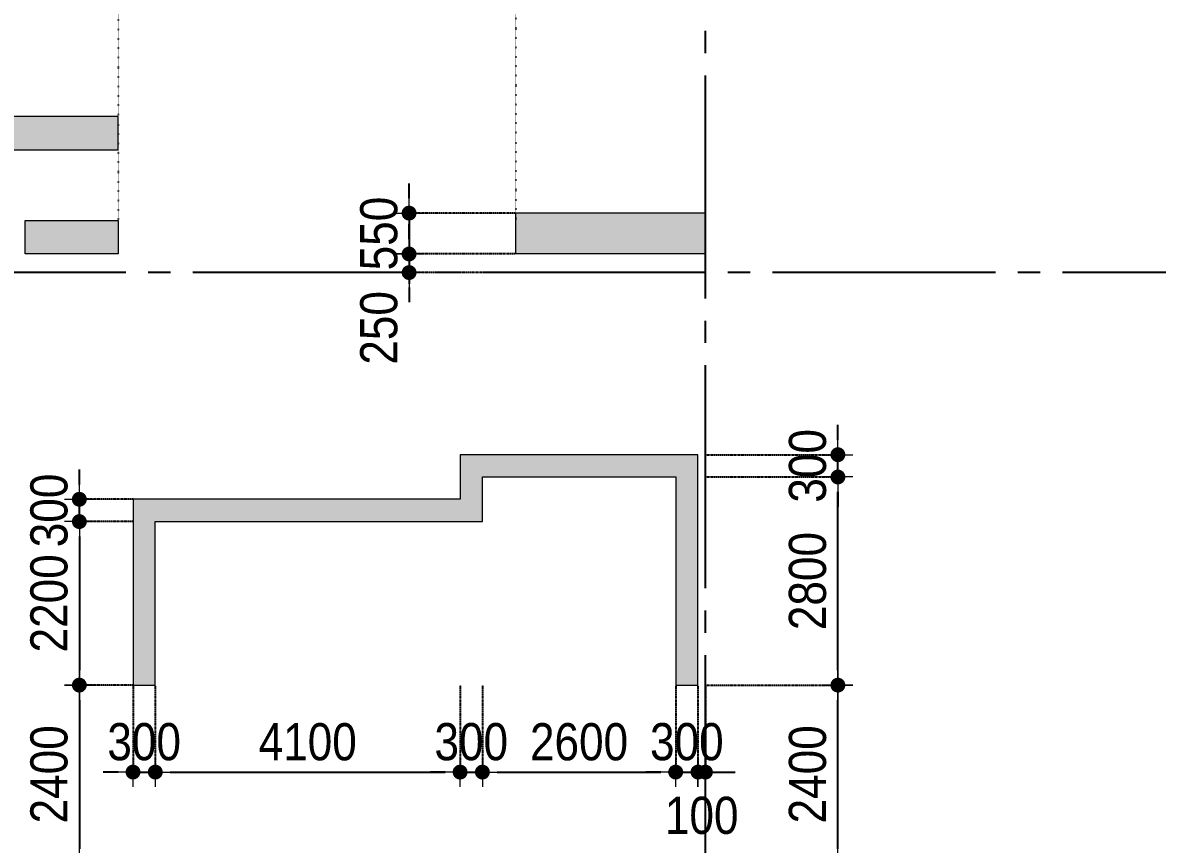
# Model space of a CAD drawing. Header units: millimetres. Extents: x -3973692 to -2843767, y 592734 to 838475.
# Drawn here: x -3670379 to -3655116, y 624990 to 636043 of the extents above; entities that cross this region are included whole.
import ezdxf
from ezdxf.enums import TextEntityAlignment as Align

# ---------------------------------------------------------------- set-up
doc = ezdxf.new("R2010")
doc.units = ezdxf.units.MM
doc.header["$MEASUREMENT"] = 0
doc.header["$PDMODE"] = 3
doc.header["$PDSIZE"] = -20
for name, pattern in [('CHG_XX_Luoi truc$0$MB_Luoi truc$0$Center101', [13, 10, -1, 1, -1]), ('DIVIDE2', [15.875, 6.35, -3.175, 0, -3.175, 0, -3.175]), ('DOT2', [0.125, 0, -0.125]), ('HIDDEN5', [2.8375, 1.25, -1.5875])]:
    doc.linetypes.add(name, pattern=pattern)
doc.layers.get('0').update_dxf_attribs({"lineweight": 9})
doc.layers.get('Defpoints').update_dxf_attribs({"color": 10, "lineweight": 0})
for name, color, linetype, lineweight in [("'S_General_Dim_1", 1, 'Continuous', 18), ("'S_General_Divide_3 Intermediate", 3, 'DIVIDE2', 40), ('CHG_XX_Cot_Ham 1$0$Ap0302_PC', 150, 'Continuous', 9), ('CHG_XX_Cot_Ham 1$0$Ap0302_PC @ 1', 150, 'Continuous', 9), ('CHG_XX_Cot_Ham 1$0$Ap0302_PC @ 150 VP1', 150, 'Continuous', 9), ('CHG_XX_Cot_Ham 1$0$Ap0302_PC @ 150 VP2', 150, 'Continuous', 9), ('CHG_XX_Cot_Ham 1$0$Ap0302_PC @ 150 VP3', 150, 'Continuous', 9), ('CHG_XX_Cot_Ham 1$0$Ap0302_PC @ 150 VP4', 150, 'Continuous', 9), ('CHG_XX_Cot_Ham 1$0$Ap0302_PC @ 150 VP5', 150, 'Continuous', 9), ('CHG_XX_Cot_Ham 1$0$Ap0302_PC @ 150 VP6', 150, 'Continuous', 9), ('CHG_XX_Cot_Ham 1$0$Ap0302_PC @ 150 VP7', 150, 'Continuous', 9), ('CHG_XX_Cot_Ham 1$0$Ap0302_PC @ 150 VP8', 150, 'Continuous', 9), ('CHG_XX_Cot_Ham 1$0$Ap0302_PC @ 150 VP9', 150, 'Continuous', 9), ('CHG_XX_Cot_Ham 1$0$Ap0302_PC @ 150 VPModel', 150, 'Continuous', 9), ('CHG_XX_Cot_Ham 1$0$Ap0311_H', 8, 'Continuous', 15)]:
    doc.layers.add(name, color=color, linetype=linetype, lineweight=lineweight)
for name, color, linetype in [('CHG_XX_Cot_Ham 1$0$mb_cot tang 1-3$0$Concrete Line', 6, 'Continuous'), ('CHG_XX_Luoi truc$0$Grid', 34, 'Continuous'), ('CHG_XX_Luoi truc$0$Grid Line', 251, 'CHG_XX_Luoi truc$0$MB_Luoi truc$0$Center101'), ('dim', 1, 'Continuous')]:
    doc.layers.add(name, color=color, linetype=linetype)
doc.styles.add('arial', font='arial.ttf', dxfattribs={"width": 0.85})
doc.styles.add('CHG_XX_Luoi truc$0$MB_Luoi truc$0$Grid A-F$0$VNI-HelveCB', font='')
doc.styles.get('CHG_XX_Luoi truc$0$MB_Luoi truc$0$Grid A-F$0$VNI-HelveCB').set_extended_font_data('VNI-Helve-Condense', bold=True)
doc.dimstyles.new('200', dxfattribs={"dimscale": 200, "dimtxt": 2.5, "dimasz": 1, "dimexe": 0, "dimexo": 0, "dimgap": 0.75, "dimtad": 1, "dimdec": 0, "dimrnd": 10, "dimzin": 9, "dimdsep": 46, "dimtxsty": 'arial', "dimblk1": 'DIMDOT', "dimblk2": 'DIMDOT', "dimsah": 1, "dimcen": 2, "dimdle": 3, "dimclre": 8, "dimclrt": 2, "dimadec": 0, "dimazin": 0, "dimtfac": 1, "dimtdec": 0, "dimtix": 1, "dimtmove": 2, "dimatfit": 3, "dimldrblk": 'DIMPIJL', "dimfxl": 1, "dimtvp": 1.8, "dimtolj": 1, "dimtzin": 0, "dimarcsym": 0})

# ---------------------------------------------------------------- blocks, each defined once
blk = doc.blocks.new('*U2841')
at = {"layer": 'CHG_XX_Luoi truc$0$Grid Line'}
blk.add_line((0, 0), (0, 608), dxfattribs=at)
at = {"layer": 'CHG_XX_Luoi truc$0$Grid', "lineweight": -2, "style": 'CHG_XX_Luoi truc$0$MB_Luoi truc$0$Grid A-F$0$VNI-HelveCB'}
for tag, p in [('GRIDSUB', (0, 617)), ('GRID', (0, -9))]:
    blk.add_attdef(tag, text='', height=5, dxfattribs=at).set_placement(p, align=Align.MIDDLE)
blk = doc.blocks.new('*U2843')
at = {"layer": 'CHG_XX_Luoi truc$0$Grid Line'}
blk.add_line((0, 0), (0, 438), dxfattribs=at)
at = {"layer": 'CHG_XX_Luoi truc$0$Grid', "lineweight": -2, "style": 'CHG_XX_Luoi truc$0$MB_Luoi truc$0$Grid A-F$0$VNI-HelveCB'}
for tag, p in [('GRIDSUB', (0, 447)), ('GRID', (0, -9))]:
    blk.add_attdef(tag, text='', height=5, dxfattribs=at).set_placement(p, align=Align.MIDDLE)
blk = doc.blocks.new('CHG_XX_Luoi truc')
at = {"layer": 'CHG_XX_Luoi truc$0$Grid', "xscale": 300, "yscale": 300, "zscale": 300}
blk.add_blockref('*U2841', (87300, -12747), dxfattribs=at)
at = {"layer": 'CHG_XX_Luoi truc$0$Grid', "xscale": 300.0000000000013, "yscale": 300.0000000000013, "zscale": 300.0000000000013, "rotation": 90}
blk.add_blockref('*U2843', (110703, 22700), dxfattribs=at)
blk = doc.blocks.new('*U3241')
at = {"layer": 'CHG_XX_Cot_Ham 1$0$Ap0302_PC @ 1'}
h = blk.add_hatch(color=256, dxfattribs=at)
h.dxf.hatch_style = 1
h.paths.add_polyline_path([(450, 0), (0, 0), (0, -2550), (450, -2550)])
at = {"layer": 'CHG_XX_Cot_Ham 1$0$Ap0302_PC @ 150 VP1'}
h = blk.add_hatch(color=256, dxfattribs=at)
h.dxf.hatch_style = 1
h.paths.add_polyline_path([(450, 0), (0, 0), (0, -2550), (450, -2550)])
at = {"layer": 'CHG_XX_Cot_Ham 1$0$Ap0302_PC @ 150 VP2'}
h = blk.add_hatch(color=256, dxfattribs=at)
h.dxf.hatch_style = 1
h.paths.add_polyline_path([(450, 0), (0, 0), (0, -2550), (450, -2550)])
at = {"layer": 'CHG_XX_Cot_Ham 1$0$Ap0302_PC @ 150 VP3'}
h = blk.add_hatch(color=256, dxfattribs=at)
h.dxf.hatch_style = 1
h.paths.add_polyline_path([(450, 0), (0, 0), (0, -2550), (450, -2550)])
at = {"layer": 'CHG_XX_Cot_Ham 1$0$Ap0302_PC @ 150 VP4'}
h = blk.add_hatch(color=256, dxfattribs=at)
h.dxf.hatch_style = 1
h.paths.add_polyline_path([(450, 0), (0, 0), (0, -2550), (450, -2550)])
at = {"layer": 'CHG_XX_Cot_Ham 1$0$Ap0302_PC @ 150 VP5'}
h = blk.add_hatch(color=256, dxfattribs=at)
h.dxf.hatch_style = 1
h.paths.add_polyline_path([(450, 0), (0, 0), (0, -2550), (450, -2550)])
at = {"layer": 'CHG_XX_Cot_Ham 1$0$Ap0302_PC @ 150 VP6'}
h = blk.add_hatch(color=256, dxfattribs=at)
h.dxf.hatch_style = 1
h.paths.add_polyline_path([(450, 0), (0, 0), (0, -2550), (450, -2550)])
at = {"layer": 'CHG_XX_Cot_Ham 1$0$Ap0302_PC @ 150 VP7'}
h = blk.add_hatch(color=256, dxfattribs=at)
h.dxf.hatch_style = 1
h.paths.add_polyline_path([(450, 0), (0, 0), (0, -2550), (450, -2550)])
at = {"layer": 'CHG_XX_Cot_Ham 1$0$Ap0302_PC @ 150 VP8'}
h = blk.add_hatch(color=256, dxfattribs=at)
h.dxf.hatch_style = 1
h.paths.add_polyline_path([(450, 0), (0, 0), (0, -2550), (450, -2550)])
at = {"layer": 'CHG_XX_Cot_Ham 1$0$Ap0302_PC @ 150 VP9'}
h = blk.add_hatch(color=256, dxfattribs=at)
h.dxf.hatch_style = 1
h.paths.add_polyline_path([(450, 0), (0, 0), (0, -2550), (450, -2550)])
at = {"layer": 'CHG_XX_Cot_Ham 1$0$Ap0302_PC @ 150 VPModel'}
h = blk.add_hatch(color=256, dxfattribs=at)
h.dxf.hatch_style = 1
h.paths.add_polyline_path([(450, 0), (0, 0), (0, -2550), (450, -2550)])
blk = doc.blocks.new('CHG_XX_Cot_Ham 1$0$Block A_C450x2250')
at = {"layer": 'CHG_XX_Cot_Ham 1$0$Ap0302_PC'}
blk.add_lwpolyline([(450, -2550), (0, -2550), (0, 0), (450, 0)], close=True, dxfattribs=at)
blk.add_blockref('*U3241', (0, 0), dxfattribs=at)
blk = doc.blocks.new('*U3244')
at = {"layer": 'CHG_XX_Cot_Ham 1$0$Ap0302_PC @ 1'}
h = blk.add_hatch(color=256, dxfattribs=at)
h.dxf.hatch_style = 1
h.paths.add_polyline_path([(550, 0), (0, 0), (0, -2550), (550, -2550)])
at = {"layer": 'CHG_XX_Cot_Ham 1$0$Ap0302_PC @ 150 VP1'}
h = blk.add_hatch(color=256, dxfattribs=at)
h.dxf.hatch_style = 1
h.paths.add_polyline_path([(550, 0), (0, 0), (0, -2550), (550, -2550)])
at = {"layer": 'CHG_XX_Cot_Ham 1$0$Ap0302_PC @ 150 VP2'}
h = blk.add_hatch(color=256, dxfattribs=at)
h.dxf.hatch_style = 1
h.paths.add_polyline_path([(550, 0), (0, 0), (0, -2550), (550, -2550)])
at = {"layer": 'CHG_XX_Cot_Ham 1$0$Ap0302_PC @ 150 VP3'}
h = blk.add_hatch(color=256, dxfattribs=at)
h.dxf.hatch_style = 1
h.paths.add_polyline_path([(550, 0), (0, 0), (0, -2550), (550, -2550)])
at = {"layer": 'CHG_XX_Cot_Ham 1$0$Ap0302_PC @ 150 VP4'}
h = blk.add_hatch(color=256, dxfattribs=at)
h.dxf.hatch_style = 1
h.paths.add_polyline_path([(550, 0), (0, 0), (0, -2550), (550, -2550)])
at = {"layer": 'CHG_XX_Cot_Ham 1$0$Ap0302_PC @ 150 VP5'}
h = blk.add_hatch(color=256, dxfattribs=at)
h.dxf.hatch_style = 1
h.paths.add_polyline_path([(550, 0), (0, 0), (0, -2550), (550, -2550)])
at = {"layer": 'CHG_XX_Cot_Ham 1$0$Ap0302_PC @ 150 VP6'}
h = blk.add_hatch(color=256, dxfattribs=at)
h.dxf.hatch_style = 1
h.paths.add_polyline_path([(550, 0), (0, 0), (0, -2550), (550, -2550)])
at = {"layer": 'CHG_XX_Cot_Ham 1$0$Ap0302_PC @ 150 VP7'}
h = blk.add_hatch(color=256, dxfattribs=at)
h.dxf.hatch_style = 1
h.paths.add_polyline_path([(550, 0), (0, 0), (0, -2550), (550, -2550)])
at = {"layer": 'CHG_XX_Cot_Ham 1$0$Ap0302_PC @ 150 VP8'}
h = blk.add_hatch(color=256, dxfattribs=at)
h.dxf.hatch_style = 1
h.paths.add_polyline_path([(550, 0), (0, 0), (0, -2550), (550, -2550)])
at = {"layer": 'CHG_XX_Cot_Ham 1$0$Ap0302_PC @ 150 VP9'}
h = blk.add_hatch(color=256, dxfattribs=at)
h.dxf.hatch_style = 1
h.paths.add_polyline_path([(550, 0), (0, 0), (0, -2550), (550, -2550)])
at = {"layer": 'CHG_XX_Cot_Ham 1$0$Ap0302_PC @ 150 VPModel'}
h = blk.add_hatch(color=256, dxfattribs=at)
h.dxf.hatch_style = 1
h.paths.add_polyline_path([(550, 0), (0, 0), (0, -2550), (550, -2550)])
blk = doc.blocks.new('CHG_XX_Cot_Ham 1$0$550x2550')
at = {"layer": 'CHG_XX_Cot_Ham 1$0$Ap0302_PC'}
blk.add_lwpolyline([(550, -2550), (0, -2550), (0, 0), (550, 0)], close=True, dxfattribs=at)
blk.add_blockref('*U3244', (0, 0), dxfattribs=at)
blk = doc.blocks.new('*U3252')
at = {"layer": 'CHG_XX_Cot_Ham 1$0$Ap0302_PC @ 1'}
h = blk.add_hatch(color=256, dxfattribs=at)
h.dxf.hatch_style = 1
h.paths.add_polyline_path([(78150, 23400), (78150, 22950), (79400, 22950), (79400, 23400)])
at = {"layer": 'CHG_XX_Cot_Ham 1$0$Ap0302_PC @ 150 VP1'}
h = blk.add_hatch(color=256, dxfattribs=at)
h.dxf.hatch_style = 1
h.paths.add_polyline_path([(78150, 23400), (78150, 22950), (79400, 22950), (79400, 23400)])
at = {"layer": 'CHG_XX_Cot_Ham 1$0$Ap0302_PC @ 150 VP2'}
h = blk.add_hatch(color=256, dxfattribs=at)
h.dxf.hatch_style = 1
h.paths.add_polyline_path([(78150, 23400), (78150, 22950), (79400, 22950), (79400, 23400)])
at = {"layer": 'CHG_XX_Cot_Ham 1$0$Ap0302_PC @ 150 VP3'}
h = blk.add_hatch(color=256, dxfattribs=at)
h.dxf.hatch_style = 1
h.paths.add_polyline_path([(78150, 23400), (78150, 22950), (79400, 22950), (79400, 23400)])
at = {"layer": 'CHG_XX_Cot_Ham 1$0$Ap0302_PC @ 150 VP4'}
h = blk.add_hatch(color=256, dxfattribs=at)
h.dxf.hatch_style = 1
h.paths.add_polyline_path([(78150, 23400), (78150, 22950), (79400, 22950), (79400, 23400)])
at = {"layer": 'CHG_XX_Cot_Ham 1$0$Ap0302_PC @ 150 VP5'}
h = blk.add_hatch(color=256, dxfattribs=at)
h.dxf.hatch_style = 1
h.paths.add_polyline_path([(78150, 23400), (78150, 22950), (79400, 22950), (79400, 23400)])
at = {"layer": 'CHG_XX_Cot_Ham 1$0$Ap0302_PC @ 150 VP6'}
h = blk.add_hatch(color=256, dxfattribs=at)
h.dxf.hatch_style = 1
h.paths.add_polyline_path([(78150, 23400), (78150, 22950), (79400, 22950), (79400, 23400)])
at = {"layer": 'CHG_XX_Cot_Ham 1$0$Ap0302_PC @ 150 VP7'}
h = blk.add_hatch(color=256, dxfattribs=at)
h.dxf.hatch_style = 1
h.paths.add_polyline_path([(78150, 23400), (78150, 22950), (79400, 22950), (79400, 23400)])
at = {"layer": 'CHG_XX_Cot_Ham 1$0$Ap0302_PC @ 150 VP8'}
h = blk.add_hatch(color=256, dxfattribs=at)
h.dxf.hatch_style = 1
h.paths.add_polyline_path([(78150, 23400), (78150, 22950), (79400, 22950), (79400, 23400)])
at = {"layer": 'CHG_XX_Cot_Ham 1$0$Ap0302_PC @ 150 VP9'}
h = blk.add_hatch(color=256, dxfattribs=at)
h.dxf.hatch_style = 1
h.paths.add_polyline_path([(78150, 23400), (78150, 22950), (79400, 22950), (79400, 23400)])
at = {"layer": 'CHG_XX_Cot_Ham 1$0$Ap0302_PC @ 150 VPModel'}
h = blk.add_hatch(color=256, dxfattribs=at)
h.dxf.hatch_style = 1
h.paths.add_polyline_path([(78150, 23400), (78150, 22950), (79400, 22950), (79400, 23400)])
blk = doc.blocks.new('CHG_XX_Cot_Ham 1')
at = {"layer": 'CHG_XX_Cot_Ham 1$0$Ap0302_PC'}
h = blk.add_hatch(color=256, dxfattribs=at)
h.dxf.hatch_style = 1
h.paths.add_polyline_path([(84300, 19950), (86900, 19950), (86900, 17150), (87200, 17150), (87200, 20250), (84000, 20250), (84000, 19650), (79600, 19650), (79600, 17150), (79900, 17150), (79900, 19350), (84300, 19350)])
at = {"layer": 'CHG_XX_Cot_Ham 1$0$Ap0311_H'}
h = blk.add_hatch(color=256, dxfattribs=at)
h.dxf.hatch_style = 1
h.paths.add_polyline_path([(99639.2, 163400), (-10900, 163400), (-10900, 85450), (-300, 85450), (-300, 84050), (32350, 84050), (32350, -9000), (103575.5, -9000), (106050, -6022), (106050, 158254.3)])
h.paths.add_polyline_path([(99533.7, 163100), (105750, 158110.4), (105750, 90450), (105650, 90450), (105650, 90450), (105750, 90450), (105750, 13850), (105750, 13825.9), (105750, -5913.6), (103434.7, -8700), (93600, -8700), (32650, -8700), (32650, 84350), (0, 84350), (0, 85750), (-10600, 85750), (-10600, 163100), (93600, 163100)], flags=16)
at = {"layer": 'CHG_XX_Cot_Ham 1$0$Ap0302_PC'}
blk.add_lwpolyline([(79400, 23400), (79400, 22950), (78150, 22950), (78150, 23400)], close=True, dxfattribs=at)
blk.add_lwpolyline([(87200, 17150), (87200, 20250), (84000, 20250), (84000, 19650), (79600, 19650), (79600, 17150), (79900, 17150), (79900, 19350), (84300, 19350), (84300, 19950), (86900, 19950), (86900, 17150), (87200, 17150)], dxfattribs=at)
at = {"layer": 'CHG_XX_Cot_Ham 1$0$Ap0302_PC', "xscale": -1, "rotation": 90}
blk.add_blockref('CHG_XX_Cot_Ham 1$0$Block A_C450x2250', (76850, 24800), dxfattribs=at)
at = {"layer": 'CHG_XX_Cot_Ham 1$0$Ap0302_PC'}
blk.add_blockref('*U3252', (0, 0), dxfattribs=at)
at = {"layer": 'CHG_XX_Cot_Ham 1$0$mb_cot tang 1-3$0$Concrete Line'}
blk.add_blockref('CHG_XX_Luoi truc', (0, 0), dxfattribs=at)
at = {"layer": 'Defpoints', "rotation": 90}
blk.add_blockref('CHG_XX_Cot_Ham 1$0$550x2550', (84750, 22954.3), dxfattribs=at)
blk = doc.blocks.new('DIMDOT')
for p, q in [((0, -1), (0, 1)), ((1, 0), (-1, 0))]:
    blk.add_line(p, q)
at = {"const_width": 0.5}
blk.add_lwpolyline([(-0.25, 0, 1), (0.25, 0, 1)], format="xyb", close=True, dxfattribs=at)
blk = doc.blocks.new('*D2005')
at = {"layer": "'S_General_Dim_1", "color": 8, "linetype": 'HIDDEN5', "lineweight": -2, "transparency": 16777216}
for p, q in [((-3668895, 629331), (-3669617, 629331)), ((-3668895, 627131), (-3669617, 627131))]:
    blk.add_line(p, q, dxfattribs=at)
at = {"layer": "'S_General_Dim_1", "color": 0, "lineweight": -2, "transparency": 16777216}
blk.add_line((-3669617, 629131), (-3669617, 627331), dxfattribs=at)
at = {"layer": 'Defpoints', "color": 0, "transparency": 16777216}
for p in [(-3668895, 629331), (-3669617, 627131), (-3668895, 627131)]:
    blk.add_point(p, dxfattribs=at)
at = {"layer": "'S_General_Dim_1", "color": 0, "lineweight": -2, "transparency": 16777216, "xscale": 200, "yscale": 200, "zscale": 200}
for p, rotation in [((-3669617, 629331), 90), ((-3669617, 627131), 270)]:
    blk.add_blockref('DIMDOT', p, dxfattribs=dict(at, rotation=rotation))
at = {"layer": "'S_General_Dim_1", "color": 2, "transparency": 16777216, "insert": (-3670023, 628231), "char_height": 500, "attachment_point": 5, "rotation": 90, "style": 'arial'}
blk.add_mtext('\\A1;2200', dxfattribs=at)
blk = doc.blocks.new('DIMPIJL')
at = {"linetype": 'ByBlock'}
blk.add_solid([(-2.5, 0.417), (-2.5, -0.417), (0, 0)], dxfattribs=at)
blk = doc.blocks.new('*D2006')
at = {"layer": "'S_General_Dim_1", "color": 8, "linetype": 'HIDDEN5', "lineweight": -2, "transparency": 16777216}
for p, q in [((-3668895, 627131), (-3669617, 627131)), ((-3668895, 624731), (-3669617, 624731))]:
    blk.add_line(p, q, dxfattribs=at)
at = {"layer": "'S_General_Dim_1", "color": 0, "lineweight": -2, "transparency": 16777216}
blk.add_line((-3669617, 626931), (-3669617, 624931), dxfattribs=at)
at = {"layer": 'Defpoints', "color": 0, "transparency": 16777216}
for p in [(-3668895, 627131), (-3669617, 624731), (-3668895, 624731)]:
    blk.add_point(p, dxfattribs=at)
at = {"layer": "'S_General_Dim_1", "color": 0, "lineweight": -2, "transparency": 16777216, "xscale": 200, "yscale": 200, "zscale": 200}
for p, rotation in [((-3669617, 627131), 90), ((-3669617, 624731), 270)]:
    blk.add_blockref('DIMDOT', p, dxfattribs=dict(at, rotation=rotation))
at = {"layer": "'S_General_Dim_1", "color": 2, "transparency": 16777216, "insert": (-3670023, 625931), "char_height": 500, "attachment_point": 5, "rotation": 90, "style": 'arial'}
blk.add_mtext('\\A1;2400', dxfattribs=at)
blk = doc.blocks.new('*D2004')
at = {"layer": "'S_General_Dim_1", "color": 8, "linetype": 'HIDDEN5', "lineweight": -2, "transparency": 16777216}
for p, q in [((-3661195, 627131), (-3659413, 627131)), ((-3661195, 624731), (-3659413, 624731))]:
    blk.add_line(p, q, dxfattribs=at)
at = {"layer": "'S_General_Dim_1", "color": 0, "lineweight": -2, "transparency": 16777216}
blk.add_line((-3659413, 624931), (-3659413, 626931), dxfattribs=at)
at = {"layer": 'Defpoints', "color": 0, "transparency": 16777216}
for p in [(-3661195, 627131), (-3659413, 627131), (-3661195, 624731)]:
    blk.add_point(p, dxfattribs=at)
at = {"layer": "'S_General_Dim_1", "color": 0, "lineweight": -2, "transparency": 16777216, "xscale": 200, "yscale": 200, "zscale": 200}
for p, rotation in [((-3659413, 627131), 90), ((-3659413, 624731), 270)]:
    blk.add_blockref('DIMDOT', p, dxfattribs=dict(at, rotation=rotation))
at = {"layer": "'S_General_Dim_1", "color": 2, "transparency": 16777216, "insert": (-3659819, 625931), "char_height": 500, "attachment_point": 5, "rotation": 90, "style": 'arial'}
blk.add_mtext('\\A1;2400', dxfattribs=at)
blk = doc.blocks.new('*D2089')
at = {"layer": "'S_General_Dim_1", "color": 8, "linetype": 'HIDDEN5', "lineweight": -2, "transparency": 16777216}
for p, q in [((-3661195, 629931), (-3659413, 629931)), ((-3661195, 627131), (-3659413, 627131))]:
    blk.add_line(p, q, dxfattribs=at)
at = {"layer": "'S_General_Dim_1", "color": 0, "lineweight": -2, "transparency": 16777216}
blk.add_line((-3659413, 627331), (-3659413, 629731), dxfattribs=at)
at = {"layer": 'Defpoints', "color": 0, "transparency": 16777216}
for p in [(-3661195, 629931), (-3659413, 629931), (-3661195, 627131)]:
    blk.add_point(p, dxfattribs=at)
at = {"layer": "'S_General_Dim_1", "color": 0, "lineweight": -2, "transparency": 16777216, "xscale": 200, "yscale": 200, "zscale": 200}
for p, rotation in [((-3659413, 629931), 90), ((-3659413, 627131), 270)]:
    blk.add_blockref('DIMDOT', p, dxfattribs=dict(at, rotation=rotation))
at = {"layer": "'S_General_Dim_1", "color": 2, "transparency": 16777216, "insert": (-3659819, 628531), "char_height": 500, "attachment_point": 5, "rotation": 90, "style": 'arial'}
blk.add_mtext('\\A1;2800', dxfattribs=at)
blk = doc.blocks.new('*D2090')
at = {"layer": "'S_General_Dim_1", "color": 0, "lineweight": -2, "transparency": 16777216}
for p, q in [((-3659413, 630431), (-3659413, 630631)), ((-3659413, 629931), (-3659413, 630231)), ((-3659413, 629731), (-3659413, 629531))]:
    blk.add_line(p, q, dxfattribs=at)
at = {"layer": "'S_General_Dim_1", "color": 8, "linetype": 'HIDDEN5', "lineweight": -2, "transparency": 16777216}
for p, q in [((-3661195, 630231), (-3659413, 630231)), ((-3661195, 629931), (-3659413, 629931))]:
    blk.add_line(p, q, dxfattribs=at)
at = {"layer": 'Defpoints', "color": 0, "transparency": 16777216}
for p in [(-3661195, 630231), (-3659413, 630231), (-3661195, 629931)]:
    blk.add_point(p, dxfattribs=at)
at = {"layer": "'S_General_Dim_1", "color": 0, "lineweight": -2, "transparency": 16777216, "xscale": 200, "yscale": 200, "zscale": 200}
for p, rotation in [((-3659413, 630231), 270), ((-3659413, 629931), 90)]:
    blk.add_blockref('DIMDOT', p, dxfattribs=dict(at, rotation=rotation))
at = {"layer": "'S_General_Dim_1", "color": 2, "transparency": 16777216, "insert": (-3659819, 630081), "char_height": 500, "attachment_point": 5, "rotation": 90, "style": 'arial'}
blk.add_mtext('\\A1;300', dxfattribs=at)
blk = doc.blocks.new('*D2091')
at = {"layer": "'S_General_Dim_1", "color": 0, "lineweight": -2, "transparency": 16777216}
for p, q in [((-3669617, 629831), (-3669617, 630031)), ((-3669617, 629331), (-3669617, 629631)), ((-3669617, 629131), (-3669617, 628931))]:
    blk.add_line(p, q, dxfattribs=at)
at = {"layer": "'S_General_Dim_1", "color": 8, "linetype": 'HIDDEN5', "lineweight": -2, "transparency": 16777216}
for p, q in [((-3668895, 629631), (-3669617, 629631)), ((-3668895, 629331), (-3669617, 629331))]:
    blk.add_line(p, q, dxfattribs=at)
at = {"layer": 'Defpoints', "color": 0, "transparency": 16777216}
for p in [(-3669617, 629631), (-3668895, 629631), (-3668895, 629331)]:
    blk.add_point(p, dxfattribs=at)
at = {"layer": "'S_General_Dim_1", "color": 0, "lineweight": -2, "transparency": 16777216, "xscale": 200, "yscale": 200, "zscale": 200}
for p, rotation in [((-3669617, 629631), 270), ((-3669617, 629331), 90)]:
    blk.add_blockref('DIMDOT', p, dxfattribs=dict(at, rotation=rotation))
at = {"layer": "'S_General_Dim_1", "color": 2, "transparency": 16777216, "insert": (-3670023, 629481), "char_height": 500, "attachment_point": 5, "rotation": 90, "style": 'arial'}
blk.add_mtext('\\A1;300', dxfattribs=at)
blk = doc.blocks.new('*D2092')
at = {"layer": "'S_General_Dim_1", "color": 8, "linetype": 'HIDDEN5', "lineweight": -2, "transparency": 16777216}
for p, q in [((-3668895, 627131), (-3668895, 625961)), ((-3668595, 627131), (-3668595, 625961))]:
    blk.add_line(p, q, dxfattribs=at)
at = {"layer": "'S_General_Dim_1", "color": 0, "lineweight": -2, "transparency": 16777216}
for p, q in [((-3669095, 625961), (-3669295, 625961)), ((-3668895, 625961), (-3668595, 625961)), ((-3668395, 625961), (-3668195, 625961))]:
    blk.add_line(p, q, dxfattribs=at)
at = {"layer": 'Defpoints', "color": 0, "transparency": 16777216}
for p in [(-3668895, 627131), (-3668595, 627131), (-3668595, 625961)]:
    blk.add_point(p, dxfattribs=at)
at = {"layer": "'S_General_Dim_1", "color": 0, "lineweight": -2, "transparency": 16777216, "xscale": 200, "yscale": 200, "zscale": 200}
blk.add_blockref('DIMDOT', (-3668895, 625961), dxfattribs=at)
at = {"layer": "'S_General_Dim_1", "color": 0, "lineweight": -2, "transparency": 16777216, "xscale": 200, "yscale": 200, "zscale": 200, "rotation": 180}
blk.add_blockref('DIMDOT', (-3668595, 625961), dxfattribs=at)
at = {"layer": "'S_General_Dim_1", "color": 2, "transparency": 16777216, "insert": (-3668745, 626367), "char_height": 500, "attachment_point": 5, "style": 'arial'}
blk.add_mtext('\\A1;300', dxfattribs=at)
blk = doc.blocks.new('*D2093')
at = {"layer": "'S_General_Dim_1", "color": 8, "linetype": 'HIDDEN5', "lineweight": -2, "transparency": 16777216}
for p, q in [((-3668595, 627131), (-3668595, 625961)), ((-3664495, 627131), (-3664495, 625961))]:
    blk.add_line(p, q, dxfattribs=at)
at = {"layer": "'S_General_Dim_1", "color": 0, "lineweight": -2, "transparency": 16777216}
blk.add_line((-3668395, 625961), (-3664695, 625961), dxfattribs=at)
at = {"layer": 'Defpoints', "color": 0, "transparency": 16777216}
for p in [(-3668595, 627131), (-3664495, 627131), (-3664495, 625961)]:
    blk.add_point(p, dxfattribs=at)
at = {"layer": "'S_General_Dim_1", "color": 0, "lineweight": -2, "transparency": 16777216, "xscale": 200, "yscale": 200, "zscale": 200, "rotation": 180}
blk.add_blockref('DIMDOT', (-3668595, 625961), dxfattribs=at)
at = {"layer": "'S_General_Dim_1", "color": 0, "lineweight": -2, "transparency": 16777216, "xscale": 200, "yscale": 200, "zscale": 200}
blk.add_blockref('DIMDOT', (-3664495, 625961), dxfattribs=at)
at = {"layer": "'S_General_Dim_1", "color": 2, "transparency": 16777216, "insert": (-3666545, 626366), "char_height": 500, "attachment_point": 5, "style": 'arial'}
blk.add_mtext('\\A1;4100', dxfattribs=at)
blk = doc.blocks.new('*D2094')
at = {"layer": "'S_General_Dim_1", "color": 8, "linetype": 'HIDDEN5', "lineweight": -2, "transparency": 16777216}
for p, q in [((-3664495, 627131), (-3664495, 625961)), ((-3664195, 627131), (-3664195, 625961))]:
    blk.add_line(p, q, dxfattribs=at)
at = {"layer": "'S_General_Dim_1", "color": 0, "lineweight": -2, "transparency": 16777216}
for p, q in [((-3664695, 625961), (-3664895, 625961)), ((-3664495, 625961), (-3664195, 625961)), ((-3663995, 625961), (-3663795, 625961))]:
    blk.add_line(p, q, dxfattribs=at)
at = {"layer": 'Defpoints', "color": 0, "transparency": 16777216}
for p in [(-3664495, 627131), (-3664195, 627131), (-3664195, 625961)]:
    blk.add_point(p, dxfattribs=at)
at = {"layer": "'S_General_Dim_1", "color": 0, "lineweight": -2, "transparency": 16777216, "xscale": 200, "yscale": 200, "zscale": 200}
blk.add_blockref('DIMDOT', (-3664495, 625961), dxfattribs=at)
at = {"layer": "'S_General_Dim_1", "color": 0, "lineweight": -2, "transparency": 16777216, "xscale": 200, "yscale": 200, "zscale": 200, "rotation": 180}
blk.add_blockref('DIMDOT', (-3664195, 625961), dxfattribs=at)
at = {"layer": "'S_General_Dim_1", "color": 2, "transparency": 16777216, "insert": (-3664345, 626367), "char_height": 500, "attachment_point": 5, "style": 'arial'}
blk.add_mtext('\\A1;300', dxfattribs=at)
blk = doc.blocks.new('*D2095')
at = {"layer": "'S_General_Dim_1", "color": 8, "linetype": 'HIDDEN5', "lineweight": -2, "transparency": 16777216}
for p, q in [((-3664195, 627131), (-3664195, 625961)), ((-3661595, 627131), (-3661595, 625961))]:
    blk.add_line(p, q, dxfattribs=at)
at = {"layer": "'S_General_Dim_1", "color": 0, "lineweight": -2, "transparency": 16777216}
blk.add_line((-3663995, 625961), (-3661795, 625961), dxfattribs=at)
at = {"layer": 'Defpoints', "color": 0, "transparency": 16777216}
for p in [(-3664195, 627131), (-3661595, 627131), (-3661595, 625961)]:
    blk.add_point(p, dxfattribs=at)
at = {"layer": "'S_General_Dim_1", "color": 0, "lineweight": -2, "transparency": 16777216, "xscale": 200, "yscale": 200, "zscale": 200, "rotation": 180}
blk.add_blockref('DIMDOT', (-3664195, 625961), dxfattribs=at)
at = {"layer": "'S_General_Dim_1", "color": 0, "lineweight": -2, "transparency": 16777216, "xscale": 200, "yscale": 200, "zscale": 200}
blk.add_blockref('DIMDOT', (-3661595, 625961), dxfattribs=at)
at = {"layer": "'S_General_Dim_1", "color": 2, "transparency": 16777216, "insert": (-3662895, 626366), "char_height": 500, "attachment_point": 5, "style": 'arial'}
blk.add_mtext('\\A1;2600', dxfattribs=at)
blk = doc.blocks.new('*D2096')
at = {"layer": "'S_General_Dim_1", "color": 8, "linetype": 'HIDDEN5', "lineweight": -2, "transparency": 16777216}
for p, q in [((-3661595, 627131), (-3661595, 625961)), ((-3661295, 627131), (-3661295, 625961))]:
    blk.add_line(p, q, dxfattribs=at)
at = {"layer": "'S_General_Dim_1", "color": 0, "lineweight": -2, "transparency": 16777216}
for p, q in [((-3661795, 625961), (-3661995, 625961)), ((-3661595, 625961), (-3661295, 625961)), ((-3661095, 625961), (-3660895, 625961))]:
    blk.add_line(p, q, dxfattribs=at)
at = {"layer": 'Defpoints', "color": 0, "transparency": 16777216}
for p in [(-3661595, 627131), (-3661295, 627131), (-3661295, 625961)]:
    blk.add_point(p, dxfattribs=at)
at = {"layer": "'S_General_Dim_1", "color": 0, "lineweight": -2, "transparency": 16777216, "xscale": 200, "yscale": 200, "zscale": 200}
blk.add_blockref('DIMDOT', (-3661595, 625961), dxfattribs=at)
at = {"layer": "'S_General_Dim_1", "color": 0, "lineweight": -2, "transparency": 16777216, "xscale": 200, "yscale": 200, "zscale": 200, "rotation": 180}
blk.add_blockref('DIMDOT', (-3661295, 625961), dxfattribs=at)
at = {"layer": "'S_General_Dim_1", "color": 2, "transparency": 16777216, "insert": (-3661445, 626367), "char_height": 500, "attachment_point": 5, "style": 'arial'}
blk.add_mtext('\\A1;300', dxfattribs=at)
blk = doc.blocks.new('*D2097')
at = {"layer": "'S_General_Dim_1", "color": 8, "linetype": 'HIDDEN5', "lineweight": -2, "transparency": 16777216}
for p, q in [((-3661295, 627131), (-3661295, 625961)), ((-3661195, 627131), (-3661195, 625961))]:
    blk.add_line(p, q, dxfattribs=at)
at = {"layer": "'S_General_Dim_1", "color": 0, "lineweight": -2, "transparency": 16777216}
for p, q in [((-3661495, 625961), (-3661695, 625961)), ((-3661295, 625961), (-3661195, 625961)), ((-3660995, 625961), (-3660795, 625961))]:
    blk.add_line(p, q, dxfattribs=at)
at = {"layer": 'Defpoints', "color": 0, "transparency": 16777216}
for p in [(-3661295, 627131), (-3661195, 627131), (-3661195, 625961)]:
    blk.add_point(p, dxfattribs=at)
at = {"layer": "'S_General_Dim_1", "color": 0, "lineweight": -2, "transparency": 16777216, "xscale": 200, "yscale": 200, "zscale": 200}
blk.add_blockref('DIMDOT', (-3661295, 625961), dxfattribs=at)
at = {"layer": "'S_General_Dim_1", "color": 0, "lineweight": -2, "transparency": 16777216, "xscale": 200, "yscale": 200, "zscale": 200, "rotation": 180}
blk.add_blockref('DIMDOT', (-3661195, 625961), dxfattribs=at)
at = {"layer": "'S_General_Dim_1", "color": 2, "transparency": 16777216, "insert": (-3661245, 625376), "char_height": 500, "attachment_point": 5, "style": 'arial'}
blk.add_mtext('\\A1;100', dxfattribs=at)
blk = doc.blocks.new('*D2665')
at = {"layer": "'S_General_Dim_1", "color": 0, "lineweight": -2, "transparency": 16777216}
for p, q in [((-3665181, 633681), (-3665181, 633881)), ((-3665181, 633481), (-3665181, 632931)), ((-3665181, 632731), (-3665181, 632531))]:
    blk.add_line(p, q, dxfattribs=at)
at = {"layer": "'S_General_Dim_1", "color": 8, "linetype": 'HIDDEN5', "lineweight": -2, "transparency": 16777216}
for p, q in [((-3663745, 633481), (-3665181, 633481)), ((-3663745, 632931), (-3665181, 632931))]:
    blk.add_line(p, q, dxfattribs=at)
at = {"layer": 'Defpoints', "color": 0, "transparency": 16777216}
for p in [(-3663745, 633481), (-3665181, 632931), (-3663745, 632931)]:
    blk.add_point(p, dxfattribs=at)
at = {"layer": "'S_General_Dim_1", "color": 0, "lineweight": -2, "transparency": 16777216, "xscale": 200, "yscale": 200, "zscale": 200}
for p, rotation in [((-3665181, 633481), 270), ((-3665181, 632931), 90)]:
    blk.add_blockref('DIMDOT', p, dxfattribs=dict(at, rotation=rotation))
at = {"layer": "'S_General_Dim_1", "color": 2, "transparency": 16777216, "insert": (-3665586, 633206), "char_height": 500, "attachment_point": 5, "rotation": 90, "style": 'arial'}
blk.add_mtext('\\A1;550', dxfattribs=at)
blk = doc.blocks.new('*D2666')
at = {"layer": "'S_General_Dim_1", "color": 0, "lineweight": -2, "transparency": 16777216}
for p, q in [((-3665181, 633131), (-3665181, 633331)), ((-3665181, 632931), (-3665181, 632681)), ((-3665181, 632481), (-3665181, 632281))]:
    blk.add_line(p, q, dxfattribs=at)
at = {"layer": "'S_General_Dim_1", "color": 8, "linetype": 'HIDDEN5', "lineweight": -2, "transparency": 16777216}
for p, q in [((-3663745, 632931), (-3665181, 632931)), ((-3663745, 632681), (-3665181, 632681))]:
    blk.add_line(p, q, dxfattribs=at)
at = {"layer": 'Defpoints', "color": 0, "transparency": 16777216}
for p in [(-3663745, 632931), (-3665181, 632681), (-3663745, 632681)]:
    blk.add_point(p, dxfattribs=at)
at = {"layer": "'S_General_Dim_1", "color": 0, "lineweight": -2, "transparency": 16777216, "xscale": 200, "yscale": 200, "zscale": 200}
for p, rotation in [((-3665181, 632931), 270), ((-3665181, 632681), 90)]:
    blk.add_blockref('DIMDOT', p, dxfattribs=dict(at, rotation=rotation))
at = {"layer": "'S_General_Dim_1", "color": 2, "transparency": 16777216, "insert": (-3665586, 631937), "char_height": 500, "attachment_point": 5, "rotation": 90, "style": 'arial'}
blk.add_mtext('\\A1;250', dxfattribs=at)

msp = doc.modelspace()

# ---------------------------------------------------------------- linework, layer by layer
at = {"layer": 'dim', "linetype": 'DOT2', "ltscale": 10}
for p, q in [((-3669095.2, 651981), (-3669095.2, 633331)), ((-3663745.2, 648781), (-3663745.2, 633331)), ((-3663745.2, 648781), (-3663745.2, 633331))]:
    msp.add_line(p, q, dxfattribs=at)

# ---------------------------------------------------------------- block references
at = {"layer": "'S_General_Divide_3 Intermediate"}
msp.add_blockref('CHG_XX_Cot_Ham 1', (-3748495.2, 609981), dxfattribs=at)

# ---------------------------------------------------------------- dimensions: what is measured, and where the dimension line sits
at = {"layer": "'S_General_Dim_1"}
for base, p1, p2, picture, middle in [((-3665180.7, 632931), (-3663745.2, 633481), (-3663745.2, 632931), '*D2665', (-3665586, 633206)), ((-3659413.3, 630231), (-3661195.2, 629931), (-3661195.2, 630231), '*D2090', (-3659818.7, 630081)), ((-3659413.3, 629931), (-3661195.2, 627131), (-3661195.2, 629931), '*D2089', (-3659818.6, 628531)), ((-3669617.5, 629631), (-3668895.2, 629331), (-3668895.2, 629631), '*D2091', (-3670022.9, 629481)), ((-3669617.5, 627131), (-3668895.2, 629331), (-3668895.2, 627131), '*D2005', (-3670022.8, 628231)), ((-3669617.5, 624731), (-3668895.2, 627131), (-3668895.2, 624731), '*D2006', (-3670022.8, 625931)), ((-3659413.3, 627131), (-3661195.2, 624731), (-3661195.2, 627131), '*D2004', (-3659818.6, 625931))]:
    dim = msp.add_linear_dim(base=base, p1=p1, p2=p2, angle=90, dimstyle='200', dxfattribs=at)
    dim.commit()
    dim.dimension.update_dxf_attribs({"geometry": picture, "text_midpoint": middle})
dim = msp.add_linear_dim(base=(-3665180.7, 632681), p1=(-3663745.2, 632931), p2=(-3663745.2, 632681), angle=90, dimstyle='200', dxfattribs=at)
dim.commit()
dim.dimension.update_dxf_attribs({"geometry": '*D2666', "text_midpoint": (-3665586, 631937.4), "dimtype": 160})
for base, p1, p2, picture, middle in [((-3668595.2, 625961.2), (-3668895.2, 627131), (-3668595.2, 627131), '*D2092', (-3668745.2, 626366.6)), ((-3664495.2, 625961.2), (-3668595.2, 627131), (-3664495.2, 627131), '*D2093', (-3666545.2, 626366.5)), ((-3664195.2, 625961.2), (-3664495.2, 627131), (-3664195.2, 627131), '*D2094', (-3664345.2, 626366.6)), ((-3661595.2, 625961.2), (-3664195.2, 627131), (-3661595.2, 627131), '*D2095', (-3662895.2, 626366.5)), ((-3661295.2, 625961.2), (-3661595.2, 627131), (-3661295.2, 627131), '*D2096', (-3661445.2, 626366.6))]:
    dim = msp.add_linear_dim(base=base, p1=p1, p2=p2, dimstyle='200', dxfattribs=at)
    dim.commit()
    dim.dimension.update_dxf_attribs({"geometry": picture, "text_midpoint": middle})
dim = msp.add_linear_dim(base=(-3661195.2, 625961.2), p1=(-3661295.2, 627131), p2=(-3661195.2, 627131), dimstyle='200', dxfattribs=at)
dim.commit()
dim.dimension.update_dxf_attribs({"geometry": '*D2097', "text_midpoint": (-3661245.2, 625376.5), "dimtype": 160})

doc.saveas('drawing.dxf')
